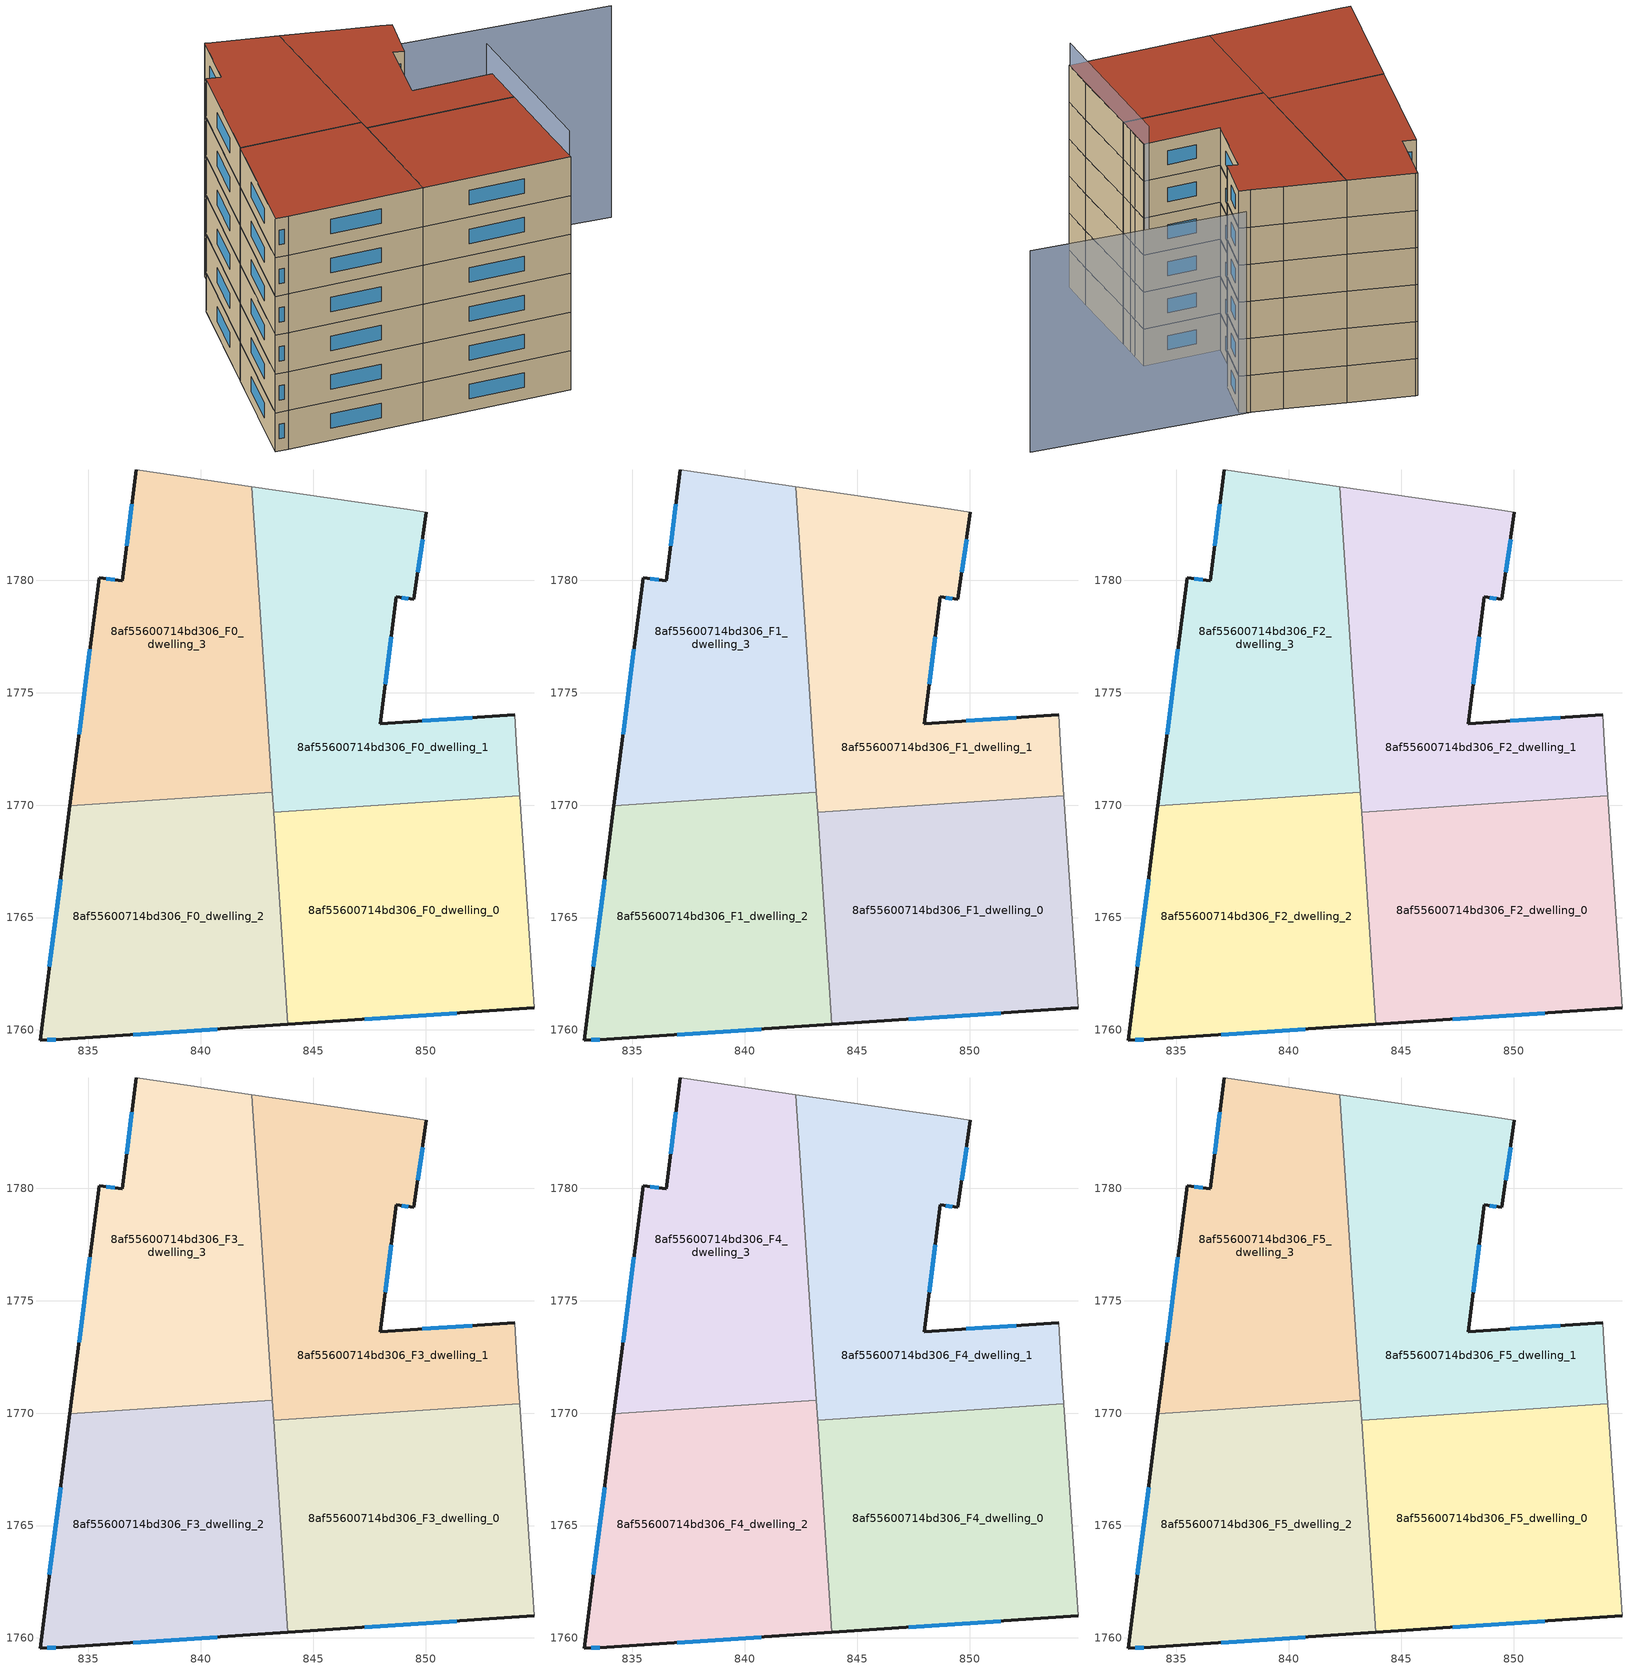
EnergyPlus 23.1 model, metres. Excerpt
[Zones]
8af55600714bd306_F0_dwelling_0
 floor ground (EU_floor_Construction): 854.2,1770.41 854.63,1763.92 854.83,1760.97 843.87,1760.24 843.24,1769.68 z0
 wall outside (EU_wall_Construction): 843.87,1760.24 854.83,1760.97 z0:3
 wall to 8af55600714bd306_F0_dwelling_1 (EU_wall_Construction): 854.2,1770.41 843.24,1769.68 z0:3
 wall adiabatic (EU_wall_Construction): 854.83,1760.97 854.63,1763.92 854.2,1770.41 z0:3
 wall to 8af55600714bd306_F0_dwelling_2 (EU_wall_Construction): 843.24,1769.68 843.87,1760.24 z0:3
 window (EU_Window_Construction): 847.3,1760.47 851.39,1760.75 z0.94:2.06
8af55600714bd306_F0_dwelling_1
 floor ground (EU_floor_Construction): 850.04,1783.04 849.48,1779.15 848.7,1779.27 847.98,1773.62 853.96,1774.02 854.06,1772.43 854.11,1771.71 854.2,1770.41 843.24,1769.68 842.27,1784.18 846.84,1783.51 849.19,1783.17 z0
 wall outside (EU_wall_Construction): 853.96,1774.02 847.98,1773.62 848.7,1779.27 849.48,1779.15 850.04,1783.04 z0:3
 wall adiabatic (EU_wall_Construction): 854.2,1770.41 854.11,1771.71 854.06,1772.43 853.96,1774.02 / 850.04,1783.04 849.19,1783.17 846.84,1783.51 842.27,1784.18 z0:3
 wall to 8af55600714bd306_F0_dwelling_3 (EU_wall_Construction): 842.27,1784.18 843.18,1770.57 z0:3
 wall to 8af55600714bd306_F0_dwelling_2 (EU_wall_Construction): 843.18,1770.57 843.24,1769.68 z0:3
 window (EU_Window_Construction): 848.94,1779.23 849.23,1779.19 / 848.2,1775.39 848.47,1777.5 / 852.08,1773.9 849.85,1773.74 / 849.66,1780.37 849.87,1781.82 z0.94:2.06
8af55600714bd306_F0_dwelling_2
 floor ground (EU_floor_Construction): 843.18,1770.57 843.87,1760.24 833.86,1759.58 832.84,1759.54 834.18,1769.97 z0
 wall outside (EU_wall_Construction): 834.18,1769.97 832.84,1759.54 833.86,1759.58 843.87,1760.24 z0:3
 wall to 8af55600714bd306_F0_dwelling_3 (EU_wall_Construction): 843.18,1770.57 834.18,1769.97 z0:3
 window (EU_Window_Construction): 833.76,1766.7 833.26,1762.81 / 837,1759.79 840.73,1760.04 / 833.16,1759.55 833.54,1759.56 z0.94:2.06
8af55600714bd306_F0_dwelling_3
 floor ground (EU_floor_Construction): 842.27,1784.18 843.18,1770.57 834.18,1769.97 835.47,1780.12 836.5,1779.99 837.13,1784.93 837.28,1784.91 z0
 wall outside (EU_wall_Construction): 837.13,1784.93 836.5,1779.99 835.47,1780.12 834.18,1769.97 z0:3
 wall adiabatic (EU_wall_Construction): 842.27,1784.18 837.28,1784.91 837.13,1784.93 z0:3
 window (EU_Window_Construction): 835.07,1776.94 834.58,1773.15 / 836.17,1780.03 835.79,1780.08 / 836.93,1783.38 836.7,1781.54 z0.94:2.06
8af55600714bd306_F1_dwelling_0
 floor to 8af55600714bd306_F0_dwelling_0 (EU_floor_Construction): 854.2,1770.41 854.63,1763.92 854.83,1760.97 843.87,1760.24 843.24,1769.68 z3
 wall outside (EU_wall_Construction): 843.87,1760.24 854.83,1760.97 z3:6
 wall to 8af55600714bd306_F1_dwelling_1 (EU_wall_Construction): 854.2,1770.41 843.24,1769.68 z3:6
 wall adiabatic (EU_wall_Construction): 854.83,1760.97 854.63,1763.92 854.2,1770.41 z3:6
 wall to 8af55600714bd306_F1_dwelling_2 (EU_wall_Construction): 843.24,1769.68 843.87,1760.24 z3:6
 window (EU_Window_Construction): 847.3,1760.47 851.39,1760.75 z3.94:5.06
8af55600714bd306_F1_dwelling_1
 floor to 8af55600714bd306_F0_dwelling_1 (EU_floor_Construction): 850.04,1783.04 849.48,1779.15 848.7,1779.27 847.98,1773.62 853.96,1774.02 854.06,1772.43 854.11,1771.71 854.2,1770.41 843.24,1769.68 842.27,1784.18 846.84,1783.51 849.19,1783.17 z3
 wall outside (EU_wall_Construction): 853.96,1774.02 847.98,1773.62 848.7,1779.27 849.48,1779.15 850.04,1783.04 z3:6
 wall adiabatic (EU_wall_Construction): 854.2,1770.41 854.11,1771.71 854.06,1772.43 853.96,1774.02 / 850.04,1783.04 849.19,1783.17 846.84,1783.51 842.27,1784.18 z3:6
 wall to 8af55600714bd306_F1_dwelling_3 (EU_wall_Construction): 842.27,1784.18 843.18,1770.57 z3:6
 wall to 8af55600714bd306_F1_dwelling_2 (EU_wall_Construction): 843.18,1770.57 843.24,1769.68 z3:6
 window (EU_Window_Construction): 848.94,1779.23 849.23,1779.19 / 848.2,1775.39 848.47,1777.5 / 852.08,1773.9 849.85,1773.74 / 849.66,1780.37 849.87,1781.82 z3.94:5.06
8af55600714bd306_F1_dwelling_2
 floor to 8af55600714bd306_F0_dwelling_2 (EU_floor_Construction): 843.18,1770.57 843.87,1760.24 833.86,1759.58 832.84,1759.54 834.18,1769.97 z3
 wall outside (EU_wall_Construction): 834.18,1769.97 832.84,1759.54 833.86,1759.58 843.87,1760.24 z3:6
 wall to 8af55600714bd306_F1_dwelling_3 (EU_wall_Construction): 843.18,1770.57 834.18,1769.97 z3:6
 window (EU_Window_Construction): 833.76,1766.7 833.26,1762.81 / 837,1759.79 840.73,1760.04 / 833.16,1759.55 833.54,1759.56 z3.94:5.06
8af55600714bd306_F1_dwelling_3
 floor to 8af55600714bd306_F0_dwelling_3 (EU_floor_Construction): 842.27,1784.18 843.18,1770.57 834.18,1769.97 835.47,1780.12 836.5,1779.99 837.13,1784.93 837.28,1784.91 z3
 wall outside (EU_wall_Construction): 837.13,1784.93 836.5,1779.99 835.47,1780.12 834.18,1769.97 z3:6
 wall adiabatic (EU_wall_Construction): 842.27,1784.18 837.28,1784.91 837.13,1784.93 z3:6
 window (EU_Window_Construction): 835.07,1776.94 834.58,1773.15 / 836.17,1780.03 835.79,1780.08 / 836.93,1783.38 836.7,1781.54 z3.94:5.06
8af55600714bd306_F2_dwelling_0
 floor to 8af55600714bd306_F1_dwelling_0 (EU_floor_Construction): 854.2,1770.41 854.63,1763.92 854.83,1760.97 843.87,1760.24 843.24,1769.68 z6
 wall outside (EU_wall_Construction): 843.87,1760.24 854.83,1760.97 z6:9
 wall to 8af55600714bd306_F2_dwelling_1 (EU_wall_Construction): 854.2,1770.41 843.24,1769.68 z6:9
 wall adiabatic (EU_wall_Construction): 854.83,1760.97 854.63,1763.92 854.2,1770.41 z6:9
 wall to 8af55600714bd306_F2_dwelling_2 (EU_wall_Construction): 843.24,1769.68 843.87,1760.24 z6:9
 window (EU_Window_Construction): 847.3,1760.47 851.39,1760.75 z6.94:8.06
8af55600714bd306_F2_dwelling_1
 floor to 8af55600714bd306_F1_dwelling_1 (EU_floor_Construction): 850.04,1783.04 849.48,1779.15 848.7,1779.27 847.98,1773.62 853.96,1774.02 854.06,1772.43 854.11,1771.71 854.2,1770.41 843.24,1769.68 842.27,1784.18 846.84,1783.51 849.19,1783.17 z6
 wall outside (EU_wall_Construction): 853.96,1774.02 847.98,1773.62 848.7,1779.27 849.48,1779.15 850.04,1783.04 z6:9
 wall adiabatic (EU_wall_Construction): 854.2,1770.41 854.11,1771.71 854.06,1772.43 853.96,1774.02 / 850.04,1783.04 849.19,1783.17 846.84,1783.51 842.27,1784.18 z6:9
 wall to 8af55600714bd306_F2_dwelling_3 (EU_wall_Construction): 842.27,1784.18 843.18,1770.57 z6:9
 wall to 8af55600714bd306_F2_dwelling_2 (EU_wall_Construction): 843.18,1770.57 843.24,1769.68 z6:9
 window (EU_Window_Construction): 848.94,1779.23 849.23,1779.19 / 848.2,1775.39 848.47,1777.5 / 852.08,1773.9 849.85,1773.74 / 849.66,1780.37 849.87,1781.82 z6.94:8.06
8af55600714bd306_F2_dwelling_2
 floor to 8af55600714bd306_F1_dwelling_2 (EU_floor_Construction): 843.18,1770.57 843.87,1760.24 833.86,1759.58 832.84,1759.54 834.18,1769.97 z6
 wall outside (EU_wall_Construction): 834.18,1769.97 832.84,1759.54 833.86,1759.58 843.87,1760.24 z6:9
 wall to 8af55600714bd306_F2_dwelling_3 (EU_wall_Construction): 843.18,1770.57 834.18,1769.97 z6:9
 window (EU_Window_Construction): 833.76,1766.7 833.26,1762.81 / 837,1759.79 840.73,1760.04 / 833.16,1759.55 833.54,1759.56 z6.94:8.06
8af55600714bd306_F2_dwelling_3
 floor to 8af55600714bd306_F1_dwelling_3 (EU_floor_Construction): 842.27,1784.18 843.18,1770.57 834.18,1769.97 835.47,1780.12 836.5,1779.99 837.13,1784.93 837.28,1784.91 z6
 wall outside (EU_wall_Construction): 837.13,1784.93 836.5,1779.99 835.47,1780.12 834.18,1769.97 z6:9
 wall adiabatic (EU_wall_Construction): 842.27,1784.18 837.28,1784.91 837.13,1784.93 z6:9
 window (EU_Window_Construction): 835.07,1776.94 834.58,1773.15 / 836.17,1780.03 835.79,1780.08 / 836.93,1783.38 836.7,1781.54 z6.94:8.06
8af55600714bd306_F3_dwelling_0
 floor to 8af55600714bd306_F2_dwelling_0 (EU_floor_Construction): 854.2,1770.41 854.63,1763.92 854.83,1760.97 843.87,1760.24 843.24,1769.68 z9
 wall outside (EU_wall_Construction): 843.87,1760.24 854.83,1760.97 z9:12
 wall to 8af55600714bd306_F3_dwelling_1 (EU_wall_Construction): 854.2,1770.41 843.24,1769.68 z9:12
 wall adiabatic (EU_wall_Construction): 854.83,1760.97 854.63,1763.92 854.2,1770.41 z9:12
 wall to 8af55600714bd306_F3_dwelling_2 (EU_wall_Construction): 843.24,1769.68 843.87,1760.24 z9:12
 window (EU_Window_Construction): 847.3,1760.47 851.39,1760.75 z9.94:11.06
8af55600714bd306_F3_dwelling_1
 floor to 8af55600714bd306_F2_dwelling_1 (EU_floor_Construction): 850.04,1783.04 849.48,1779.15 848.7,1779.27 847.98,1773.62 853.96,1774.02 854.06,1772.43 854.11,1771.71 854.2,1770.41 843.24,1769.68 842.27,1784.18 846.84,1783.51 849.19,1783.17 z9
 wall outside (EU_wall_Construction): 853.96,1774.02 847.98,1773.62 848.7,1779.27 849.48,1779.15 850.04,1783.04 z9:12
 wall adiabatic (EU_wall_Construction): 854.2,1770.41 854.11,1771.71 854.06,1772.43 853.96,1774.02 / 850.04,1783.04 849.19,1783.17 846.84,1783.51 842.27,1784.18 z9:12
 wall to 8af55600714bd306_F3_dwelling_3 (EU_wall_Construction): 842.27,1784.18 843.18,1770.57 z9:12
 wall to 8af55600714bd306_F3_dwelling_2 (EU_wall_Construction): 843.18,1770.57 843.24,1769.68 z9:12
 window (EU_Window_Construction): 848.94,1779.23 849.23,1779.19 / 848.2,1775.39 848.47,1777.5 / 852.08,1773.9 849.85,1773.74 / 849.66,1780.37 849.87,1781.82 z9.94:11.06
8af55600714bd306_F3_dwelling_2
 floor to 8af55600714bd306_F2_dwelling_2 (EU_floor_Construction): 843.18,1770.57 843.87,1760.24 833.86,1759.58 832.84,1759.54 834.18,1769.97 z9
 wall outside (EU_wall_Construction): 834.18,1769.97 832.84,1759.54 833.86,1759.58 843.87,1760.24 z9:12
 wall to 8af55600714bd306_F3_dwelling_3 (EU_wall_Construction): 843.18,1770.57 834.18,1769.97 z9:12
 window (EU_Window_Construction): 833.76,1766.7 833.26,1762.81 / 837,1759.79 840.73,1760.04 / 833.16,1759.55 833.54,1759.56 z9.94:11.06
8af55600714bd306_F3_dwelling_3
 floor to 8af55600714bd306_F2_dwelling_3 (EU_floor_Construction): 842.27,1784.18 843.18,1770.57 834.18,1769.97 835.47,1780.12 836.5,1779.99 837.13,1784.93 837.28,1784.91 z9
 wall outside (EU_wall_Construction): 837.13,1784.93 836.5,1779.99 835.47,1780.12 834.18,1769.97 z9:12
 wall adiabatic (EU_wall_Construction): 842.27,1784.18 837.28,1784.91 837.13,1784.93 z9:12
 window (EU_Window_Construction): 835.07,1776.94 834.58,1773.15 / 836.17,1780.03 835.79,1780.08 / 836.93,1783.38 836.7,1781.54 z9.94:11.06
8af55600714bd306_F4_dwelling_0
 floor to 8af55600714bd306_F3_dwelling_0 (EU_floor_Construction): 854.2,1770.41 854.63,1763.92 854.83,1760.97 843.87,1760.24 843.24,1769.68 z12
 wall outside (EU_wall_Construction): 843.87,1760.24 854.83,1760.97 z12:15
 wall to 8af55600714bd306_F4_dwelling_1 (EU_wall_Construction): 854.2,1770.41 843.24,1769.68 z12:15
 wall adiabatic (EU_wall_Construction): 854.83,1760.97 854.63,1763.92 854.2,1770.41 z12:15
 wall to 8af55600714bd306_F4_dwelling_2 (EU_wall_Construction): 843.24,1769.68 843.87,1760.24 z12:15
 window (EU_Window_Construction): 847.3,1760.47 851.39,1760.75 z12.94:14.06
8af55600714bd306_F4_dwelling_1
 floor to 8af55600714bd306_F3_dwelling_1 (EU_floor_Construction): 850.04,1783.04 849.48,1779.15 848.7,1779.27 847.98,1773.62 853.96,1774.02 854.06,1772.43 854.11,1771.71 854.2,1770.41 843.24,1769.68 842.27,1784.18 846.84,1783.51 849.19,1783.17 z12
 wall outside (EU_wall_Construction): 853.96,1774.02 847.98,1773.62 848.7,1779.27 849.48,1779.15 850.04,1783.04 z12:15
 wall adiabatic (EU_wall_Construction): 854.2,1770.41 854.11,1771.71 854.06,1772.43 853.96,1774.02 / 850.04,1783.04 849.19,1783.17 846.84,1783.51 842.27,1784.18 z12:15
 wall to 8af55600714bd306_F4_dwelling_3 (EU_wall_Construction): 842.27,1784.18 843.18,1770.57 z12:15
 wall to 8af55600714bd306_F4_dwelling_2 (EU_wall_Construction): 843.18,1770.57 843.24,1769.68 z12:15
 window (EU_Window_Construction): 848.94,1779.23 849.23,1779.19 / 848.2,1775.39 848.47,1777.5 / 852.08,1773.9 849.85,1773.74 / 849.66,1780.37 849.87,1781.82 z12.94:14.06
8af55600714bd306_F4_dwelling_2
 floor to 8af55600714bd306_F3_dwelling_2 (EU_floor_Construction): 843.18,1770.57 843.87,1760.24 833.86,1759.58 832.84,1759.54 834.18,1769.97 z12
 wall outside (EU_wall_Construction): 834.18,1769.97 832.84,1759.54 833.86,1759.58 843.87,1760.24 z12:15
 wall to 8af55600714bd306_F4_dwelling_3 (EU_wall_Construction): 843.18,1770.57 834.18,1769.97 z12:15
 window (EU_Window_Construction): 833.76,1766.7 833.26,1762.81 / 837,1759.79 840.73,1760.04 / 833.16,1759.55 833.54,1759.56 z12.94:14.06
8af55600714bd306_F4_dwelling_3
 floor to 8af55600714bd306_F3_dwelling_3 (EU_floor_Construction): 842.27,1784.18 843.18,1770.57 834.18,1769.97 835.47,1780.12 836.5,1779.99 837.13,1784.93 837.28,1784.91 z12
 wall outside (EU_wall_Construction): 837.13,1784.93 836.5,1779.99 835.47,1780.12 834.18,1769.97 z12:15
 wall adiabatic (EU_wall_Construction): 842.27,1784.18 837.28,1784.91 837.13,1784.93 z12:15
 window (EU_Window_Construction): 835.07,1776.94 834.58,1773.15 / 836.17,1780.03 835.79,1780.08 / 836.93,1783.38 836.7,1781.54 z12.94:14.06
8af55600714bd306_F5_dwelling_0
 floor to 8af55600714bd306_F4_dwelling_0 (EU_floor_Construction): 854.2,1770.41 854.63,1763.92 854.83,1760.97 843.87,1760.24 843.24,1769.68 z15
 wall outside (EU_wall_Construction): 843.87,1760.24 854.83,1760.97 z15:18
 wall to 8af55600714bd306_F5_dwelling_1 (EU_wall_Construction): 854.2,1770.41 843.24,1769.68 z15:18
 wall adiabatic (EU_wall_Construction): 854.83,1760.97 854.63,1763.92 854.2,1770.41 z15:18
 wall to 8af55600714bd306_F5_dwelling_2 (EU_wall_Construction): 843.24,1769.68 843.87,1760.24 z15:18
 window (EU_Window_Construction): 847.3,1760.47 851.39,1760.75 z15.94:17.06
 roof outside (EU_roof_Construction): 854.83,1760.97 854.63,1763.92 854.2,1770.41 843.24,1769.68 843.87,1760.24 z18
8af55600714bd306_F5_dwelling_1
 floor to 8af55600714bd306_F4_dwelling_1 (EU_floor_Construction): 850.04,1783.04 849.48,1779.15 848.7,1779.27 847.98,1773.62 853.96,1774.02 854.06,1772.43 854.11,1771.71 854.2,1770.41 843.24,1769.68 842.27,1784.18 846.84,1783.51 849.19,1783.17 z15
 wall outside (EU_wall_Construction): 853.96,1774.02 847.98,1773.62 848.7,1779.27 849.48,1779.15 850.04,1783.04 z15:18
 wall adiabatic (EU_wall_Construction): 854.2,1770.41 854.11,1771.71 854.06,1772.43 853.96,1774.02 / 850.04,1783.04 849.19,1783.17 846.84,1783.51 842.27,1784.18 z15:18
 wall to 8af55600714bd306_F5_dwelling_3 (EU_wall_Construction): 842.27,1784.18 843.18,1770.57 z15:18
 wall to 8af55600714bd306_F5_dwelling_2 (EU_wall_Construction): 843.18,1770.57 843.24,1769.68 z15:18
 window (EU_Window_Construction): 848.94,1779.23 849.23,1779.19 / 848.2,1775.39 848.47,1777.5 / 852.08,1773.9 849.85,1773.74 / 849.66,1780.37 849.87,1781.82 z15.94:17.06
 roof outside (EU_roof_Construction): 854.2,1770.41 854.11,1771.71 854.06,1772.43 853.96,1774.02 847.98,1773.62 848.7,1779.27 849.48,1779.15 850.04,1783.04 849.19,1783.17 846.84,1783.51 842.27,1784.18 843.24,1769.68 z18
8af55600714bd306_F5_dwelling_2
 floor to 8af55600714bd306_F4_dwelling_2 (EU_floor_Construction): 843.18,1770.57 843.87,1760.24 833.86,1759.58 832.84,1759.54 834.18,1769.97 z15
 wall outside (EU_wall_Construction): 834.18,1769.97 832.84,1759.54 833.86,1759.58 843.87,1760.24 z15:18
 wall to 8af55600714bd306_F5_dwelling_3 (EU_wall_Construction): 843.18,1770.57 834.18,1769.97 z15:18
 window (EU_Window_Construction): 833.76,1766.7 833.26,1762.81 / 837,1759.79 840.73,1760.04 / 833.16,1759.55 833.54,1759.56 z15.94:17.06
 roof outside (EU_roof_Construction): 843.87,1760.24 843.18,1770.57 834.18,1769.97 832.84,1759.54 833.86,1759.58 z18
8af55600714bd306_F5_dwelling_3
 floor to 8af55600714bd306_F4_dwelling_3 (EU_floor_Construction): 842.27,1784.18 843.18,1770.57 834.18,1769.97 835.47,1780.12 836.5,1779.99 837.13,1784.93 837.28,1784.91 z15
 wall outside (EU_wall_Construction): 837.13,1784.93 836.5,1779.99 835.47,1780.12 834.18,1769.97 z15:18
 wall adiabatic (EU_wall_Construction): 842.27,1784.18 837.28,1784.91 837.13,1784.93 z15:18
 window (EU_Window_Construction): 835.07,1776.94 834.58,1773.15 / 836.17,1780.03 835.79,1780.08 / 836.93,1783.38 836.7,1781.54 z15.94:17.06
 roof outside (EU_roof_Construction): 843.18,1770.57 842.27,1784.18 837.28,1784.91 837.13,1784.93 836.5,1779.99 835.47,1780.12 834.18,1769.97 z18
shading: 854.81,1761.18 853.89,1774.89 z0:19.9; 866.05,1783.37 837.3,1783.03 z0:16.3
[Building]
EU S2 Campaign: North Axis=0; Terrain=City; Solar Distribution=FullExterior
[Site:Location]
Vienna: Latitude=48; Longitude=16.5; Time Zone=1; Elevation=183
[SizingPeriod:WeatherFileDays]
AnnualSizingPeriod: Begin Month=1; Begin Day of Month=1; End Month=12; End Day of Month=31; Day of Week for Start Day=Monday; Use Weather File Daylight Saving Period=No; Use Weather File Rain and Snow Indicators=No
[MATERIAL]
EU_InternalMass_Material: Roughness=MediumRough; Thickness=0.1; Conductivity=1; Density=1800; Specific Heat=900; Thermal Absorptance=0.9; Solar Absorptance=0.7; Visible Absorptance=0.7
[MATERIAL:NOMASS] Roughness=MediumRough; Thermal Absorptance=0.9; Solar Absorptance=0.7; Visible Absorptance=0.7
Name | Thermal Resistance
EU_wall_NoMass | 0.914258
EU_roof_NoMass | 0.954009
EU_floor_NoMass | 1.09711
[WINDOWMATERIAL:SIMPLEGLAZINGSYSTEM]
EU_Window_SimpleGlazing: UFactor=2.09642; Solar Heat Gain Coefficient=0.65; Visible Transmittance=0.65
[CONSTRUCTION]
EU_wall_Construction: EU_wall_NoMass
EU_roof_Construction: EU_roof_NoMass
EU_floor_Construction: EU_floor_NoMass
EU_Window_Construction: EU_Window_SimpleGlazing
EU_InternalMass_Construction: EU_InternalMass_Material
[ZONE] Type=1; Multiplier=1; Ceiling Height=autocalculate; Floor Area=autocalculate; Part of Total Floor Area=Yes
Name | Volume
8af55600714bd306_F0_dwelling_0; 8af55600714bd306_F1_dwelling_0; 8af55600714bd306_F2_dwelling_0; 8af55600714bd306_F3_dwelling_0; 8af55600714bd306_F4_dwelling_0; 8af55600714bd306_F5_dwelling_0; 8af55600714bd306_F0_dwelling_2; 8af55600714bd306_F1_dwelling_2; 8af55600714bd306_F2_dwelling_2; 8af55600714bd306_F3_dwelling_2; 8af55600714bd306_F4_dwelling_2; 8af55600714bd306_F5_dwelling_2 | 311.558
8af55600714bd306_F0_dwelling_1; 8af55600714bd306_F1_dwelling_1; 8af55600714bd306_F2_dwelling_1; 8af55600714bd306_F3_dwelling_1; 8af55600714bd306_F4_dwelling_1; 8af55600714bd306_F5_dwelling_1 | 311.542
8af55600714bd306_F0_dwelling_3; 8af55600714bd306_F1_dwelling_3; 8af55600714bd306_F2_dwelling_3; 8af55600714bd306_F3_dwelling_3; 8af55600714bd306_F4_dwelling_3; 8af55600714bd306_F5_dwelling_3 | 311.543
[INTERNALMASS] Construction=EU_InternalMass_Construction
Name | Zone or ZoneList | Surface Area
8af55600714bd306_F0_dwelling_0_EU_InternalMass | 8af55600714bd306_F0_dwelling_0 | 103.852
8af55600714bd306_F0_dwelling_1_EU_InternalMass | 8af55600714bd306_F0_dwelling_1 | 103.848
8af55600714bd306_F0_dwelling_2_EU_InternalMass | 8af55600714bd306_F0_dwelling_2 | 103.852
8af55600714bd306_F0_dwelling_3_EU_InternalMass | 8af55600714bd306_F0_dwelling_3 | 103.847
8af55600714bd306_F1_dwelling_0_EU_InternalMass | 8af55600714bd306_F1_dwelling_0 | 103.852
8af55600714bd306_F1_dwelling_1_EU_InternalMass | 8af55600714bd306_F1_dwelling_1 | 103.848
8af55600714bd306_F1_dwelling_2_EU_InternalMass | 8af55600714bd306_F1_dwelling_2 | 103.852
8af55600714bd306_F1_dwelling_3_EU_InternalMass | 8af55600714bd306_F1_dwelling_3 | 103.847
8af55600714bd306_F2_dwelling_0_EU_InternalMass | 8af55600714bd306_F2_dwelling_0 | 103.852
8af55600714bd306_F2_dwelling_1_EU_InternalMass | 8af55600714bd306_F2_dwelling_1 | 103.848
8af55600714bd306_F2_dwelling_2_EU_InternalMass | 8af55600714bd306_F2_dwelling_2 | 103.852
8af55600714bd306_F2_dwelling_3_EU_InternalMass | 8af55600714bd306_F2_dwelling_3 | 103.847
8af55600714bd306_F3_dwelling_0_EU_InternalMass | 8af55600714bd306_F3_dwelling_0 | 103.852
8af55600714bd306_F3_dwelling_1_EU_InternalMass | 8af55600714bd306_F3_dwelling_1 | 103.848
8af55600714bd306_F3_dwelling_2_EU_InternalMass | 8af55600714bd306_F3_dwelling_2 | 103.852
8af55600714bd306_F3_dwelling_3_EU_InternalMass | 8af55600714bd306_F3_dwelling_3 | 103.847
8af55600714bd306_F4_dwelling_0_EU_InternalMass | 8af55600714bd306_F4_dwelling_0 | 103.852
8af55600714bd306_F4_dwelling_1_EU_InternalMass | 8af55600714bd306_F4_dwelling_1 | 103.848
8af55600714bd306_F4_dwelling_2_EU_InternalMass | 8af55600714bd306_F4_dwelling_2 | 103.852
8af55600714bd306_F4_dwelling_3_EU_InternalMass | 8af55600714bd306_F4_dwelling_3 | 103.847
8af55600714bd306_F5_dwelling_0_EU_InternalMass | 8af55600714bd306_F5_dwelling_0 | 103.852
8af55600714bd306_F5_dwelling_1_EU_InternalMass | 8af55600714bd306_F5_dwelling_1 | 103.848
8af55600714bd306_F5_dwelling_2_EU_InternalMass | 8af55600714bd306_F5_dwelling_2 | 103.852
8af55600714bd306_F5_dwelling_3_EU_InternalMass | 8af55600714bd306_F5_dwelling_3 | 103.847
[OTHEREQUIPMENT] Fuel Type=Electricity; Design Level Calculation Method=Watts/Area; Power per Zone Floor Area=1; Fraction Latent=0; Fraction Radiant=0; Fraction Lost=0; Carbon Dioxide Generation Rate=0; EndUse Subcategory=EU_Step8_InternalGains
Name | Zone or ZoneList or Space or SpaceList | Schedule
EU_Step8_InternalGain_8af55600714bd306_F0_dwelling_0_f000 | 8af55600714bd306_F0_dwelling_0 | EU_Step8_GainSchedule_8af55600714bd306_F0_dwelling_0_f000
EU_Step8_InternalGain_8af55600714bd306_F0_dwelling_1_f000 | 8af55600714bd306_F0_dwelling_1 | EU_Step8_GainSchedule_8af55600714bd306_F0_dwelling_1_f000
EU_Step8_InternalGain_8af55600714bd306_F0_dwelling_2_f000 | 8af55600714bd306_F0_dwelling_2 | EU_Step8_GainSchedule_8af55600714bd306_F0_dwelling_2_f000
EU_Step8_InternalGain_8af55600714bd306_F0_dwelling_3_f000 | 8af55600714bd306_F0_dwelling_3 | EU_Step8_GainSchedule_8af55600714bd306_F0_dwelling_3_f000
EU_Step8_InternalGain_8af55600714bd306_F1_dwelling_0_f000 | 8af55600714bd306_F1_dwelling_0 | EU_Step8_GainSchedule_8af55600714bd306_F1_dwelling_0_f000
EU_Step8_InternalGain_8af55600714bd306_F1_dwelling_1_f000 | 8af55600714bd306_F1_dwelling_1 | EU_Step8_GainSchedule_8af55600714bd306_F1_dwelling_1_f000
EU_Step8_InternalGain_8af55600714bd306_F1_dwelling_2_f000 | 8af55600714bd306_F1_dwelling_2 | EU_Step8_GainSchedule_8af55600714bd306_F1_dwelling_2_f000
EU_Step8_InternalGain_8af55600714bd306_F1_dwelling_3_f000 | 8af55600714bd306_F1_dwelling_3 | EU_Step8_GainSchedule_8af55600714bd306_F1_dwelling_3_f000
EU_Step8_InternalGain_8af55600714bd306_F2_dwelling_0_f000 | 8af55600714bd306_F2_dwelling_0 | EU_Step8_GainSchedule_8af55600714bd306_F2_dwelling_0_f000
EU_Step8_InternalGain_8af55600714bd306_F2_dwelling_1_f000 | 8af55600714bd306_F2_dwelling_1 | EU_Step8_GainSchedule_8af55600714bd306_F2_dwelling_1_f000
EU_Step8_InternalGain_8af55600714bd306_F2_dwelling_2_f000 | 8af55600714bd306_F2_dwelling_2 | EU_Step8_GainSchedule_8af55600714bd306_F2_dwelling_2_f000
EU_Step8_InternalGain_8af55600714bd306_F2_dwelling_3_f000 | 8af55600714bd306_F2_dwelling_3 | EU_Step8_GainSchedule_8af55600714bd306_F2_dwelling_3_f000
EU_Step8_InternalGain_8af55600714bd306_F3_dwelling_0_f000 | 8af55600714bd306_F3_dwelling_0 | EU_Step8_GainSchedule_8af55600714bd306_F3_dwelling_0_f000
EU_Step8_InternalGain_8af55600714bd306_F3_dwelling_1_f000 | 8af55600714bd306_F3_dwelling_1 | EU_Step8_GainSchedule_8af55600714bd306_F3_dwelling_1_f000
EU_Step8_InternalGain_8af55600714bd306_F3_dwelling_2_f000 | 8af55600714bd306_F3_dwelling_2 | EU_Step8_GainSchedule_8af55600714bd306_F3_dwelling_2_f000
EU_Step8_InternalGain_8af55600714bd306_F3_dwelling_3_f000 | 8af55600714bd306_F3_dwelling_3 | EU_Step8_GainSchedule_8af55600714bd306_F3_dwelling_3_f000
EU_Step8_InternalGain_8af55600714bd306_F4_dwelling_0_f000 | 8af55600714bd306_F4_dwelling_0 | EU_Step8_GainSchedule_8af55600714bd306_F4_dwelling_0_f000
EU_Step8_InternalGain_8af55600714bd306_F4_dwelling_1_f000 | 8af55600714bd306_F4_dwelling_1 | EU_Step8_GainSchedule_8af55600714bd306_F4_dwelling_1_f000
EU_Step8_InternalGain_8af55600714bd306_F4_dwelling_2_f000 | 8af55600714bd306_F4_dwelling_2 | EU_Step8_GainSchedule_8af55600714bd306_F4_dwelling_2_f000
EU_Step8_InternalGain_8af55600714bd306_F4_dwelling_3_f000 | 8af55600714bd306_F4_dwelling_3 | EU_Step8_GainSchedule_8af55600714bd306_F4_dwelling_3_f000
EU_Step8_InternalGain_8af55600714bd306_F5_dwelling_0_f000 | 8af55600714bd306_F5_dwelling_0 | EU_Step8_GainSchedule_8af55600714bd306_F5_dwelling_0_f000
EU_Step8_InternalGain_8af55600714bd306_F5_dwelling_1_f000 | 8af55600714bd306_F5_dwelling_1 | EU_Step8_GainSchedule_8af55600714bd306_F5_dwelling_1_f000
EU_Step8_InternalGain_8af55600714bd306_F5_dwelling_2_f000 | 8af55600714bd306_F5_dwelling_2 | EU_Step8_GainSchedule_8af55600714bd306_F5_dwelling_2_f000
EU_Step8_InternalGain_8af55600714bd306_F5_dwelling_3_f000 | 8af55600714bd306_F5_dwelling_3 | EU_Step8_GainSchedule_8af55600714bd306_F5_dwelling_3_f000
[ZONEVENTILATION:DESIGNFLOWRATE] Schedule=EU_AlwaysOn; Design Flow Rate Calculation Method=AirChanges/Hour; Air Changes per Hour=0.546891; Ventilation Type=Natural; Fan Pressure Rise=0; Fan Total Efficiency=1; Constant Term Coefficient=1; Temperature Term Coefficient=0; Velocity Term Coefficient=0; Velocity Squared Term Coefficient=0; Minimum Indoor Temperature=-100; Maximum Indoor Temperature=100; Delta Temperature=-100; Minimum Outdoor Temperature=-100; Maximum Outdoor Temperature=100; Maximum Wind Speed=40
Name | Zone or ZoneList or Space or SpaceList
EU_ConstantAir_8af55600714bd306_F0_dwelling_0 | 8af55600714bd306_F0_dwelling_0
EU_ConstantAir_8af55600714bd306_F0_dwelling_1 | 8af55600714bd306_F0_dwelling_1
EU_ConstantAir_8af55600714bd306_F0_dwelling_2 | 8af55600714bd306_F0_dwelling_2
EU_ConstantAir_8af55600714bd306_F0_dwelling_3 | 8af55600714bd306_F0_dwelling_3
EU_ConstantAir_8af55600714bd306_F1_dwelling_0 | 8af55600714bd306_F1_dwelling_0
EU_ConstantAir_8af55600714bd306_F1_dwelling_1 | 8af55600714bd306_F1_dwelling_1
EU_ConstantAir_8af55600714bd306_F1_dwelling_2 | 8af55600714bd306_F1_dwelling_2
EU_ConstantAir_8af55600714bd306_F1_dwelling_3 | 8af55600714bd306_F1_dwelling_3
EU_ConstantAir_8af55600714bd306_F2_dwelling_0 | 8af55600714bd306_F2_dwelling_0
EU_ConstantAir_8af55600714bd306_F2_dwelling_1 | 8af55600714bd306_F2_dwelling_1
EU_ConstantAir_8af55600714bd306_F2_dwelling_2 | 8af55600714bd306_F2_dwelling_2
EU_ConstantAir_8af55600714bd306_F2_dwelling_3 | 8af55600714bd306_F2_dwelling_3
EU_ConstantAir_8af55600714bd306_F3_dwelling_0 | 8af55600714bd306_F3_dwelling_0
EU_ConstantAir_8af55600714bd306_F3_dwelling_1 | 8af55600714bd306_F3_dwelling_1
EU_ConstantAir_8af55600714bd306_F3_dwelling_2 | 8af55600714bd306_F3_dwelling_2
EU_ConstantAir_8af55600714bd306_F3_dwelling_3 | 8af55600714bd306_F3_dwelling_3
EU_ConstantAir_8af55600714bd306_F4_dwelling_0 | 8af55600714bd306_F4_dwelling_0
EU_ConstantAir_8af55600714bd306_F4_dwelling_1 | 8af55600714bd306_F4_dwelling_1
EU_ConstantAir_8af55600714bd306_F4_dwelling_2 | 8af55600714bd306_F4_dwelling_2
EU_ConstantAir_8af55600714bd306_F4_dwelling_3 | 8af55600714bd306_F4_dwelling_3
EU_ConstantAir_8af55600714bd306_F5_dwelling_0 | 8af55600714bd306_F5_dwelling_0
EU_ConstantAir_8af55600714bd306_F5_dwelling_1 | 8af55600714bd306_F5_dwelling_1
EU_ConstantAir_8af55600714bd306_F5_dwelling_2 | 8af55600714bd306_F5_dwelling_2
EU_ConstantAir_8af55600714bd306_F5_dwelling_3 | 8af55600714bd306_F5_dwelling_3
[HVACTEMPLATE:THERMOSTAT] Constant Heating Setpoint=20; Constant Cooling Setpoint=50
EU_HeatOnly_8af55600714bd306_F0_dwelling_0; EU_HeatOnly_8af55600714bd306_F0_dwelling_1; EU_HeatOnly_8af55600714bd306_F0_dwelling_2; EU_HeatOnly_8af55600714bd306_F0_dwelling_3; EU_HeatOnly_8af55600714bd306_F1_dwelling_0; EU_HeatOnly_8af55600714bd306_F1_dwelling_1; EU_HeatOnly_8af55600714bd306_F1_dwelling_2; EU_HeatOnly_8af55600714bd306_F1_dwelling_3; EU_HeatOnly_8af55600714bd306_F2_dwelling_0; EU_HeatOnly_8af55600714bd306_F2_dwelling_1; EU_HeatOnly_8af55600714bd306_F2_dwelling_2; EU_HeatOnly_8af55600714bd306_F2_dwelling_3; EU_HeatOnly_8af55600714bd306_F3_dwelling_0; EU_HeatOnly_8af55600714bd306_F3_dwelling_1; EU_HeatOnly_8af55600714bd306_F3_dwelling_2; EU_HeatOnly_8af55600714bd306_F3_dwelling_3; EU_HeatOnly_8af55600714bd306_F4_dwelling_0; EU_HeatOnly_8af55600714bd306_F4_dwelling_1; EU_HeatOnly_8af55600714bd306_F4_dwelling_2; EU_HeatOnly_8af55600714bd306_F4_dwelling_3; EU_HeatOnly_8af55600714bd306_F5_dwelling_0; EU_HeatOnly_8af55600714bd306_F5_dwelling_1; EU_HeatOnly_8af55600714bd306_F5_dwelling_2; EU_HeatOnly_8af55600714bd306_F5_dwelling_3
[HVACTEMPLATE:ZONE:IDEALLOADSAIRSYSTEM] System Availability Schedule=EU_AlwaysOn; Maximum Heating Supply Air Temperature=50; Minimum Cooling Supply Air Temperature=13; Maximum Heating Supply Air Humidity Ratio=0.0156; Minimum Cooling Supply Air Humidity Ratio=0.0077; Heating Limit=NoLimit; Cooling Limit=NoLimit; Heating Availability Schedule=EU_AlwaysOn; Cooling Availability Schedule=EU_CoolingOff; Dehumidification Control Type=ConstantSensibleHeatRatio; Cooling Sensible Heat Ratio=0.7; Dehumidification Setpoint=60; Humidification Control Type=None; Humidification Setpoint=30; Outdoor Air Method=None; Outdoor Air Flow Rate per Person=0.00944; Outdoor Air Flow Rate per Zone Floor Area=0; Outdoor Air Flow Rate per Zone=0; Demand Controlled Ventilation Type=None; Outdoor Air Economizer Type=NoEconomizer; Heat Recovery Type=None; Sensible Heat Recovery Effectiveness=0.7; Latent Heat Recovery Effectiveness=0.65
Name | Template Thermostat
8af55600714bd306_F0_dwelling_0 | EU_HeatOnly_8af55600714bd306_F0_dwelling_0
8af55600714bd306_F0_dwelling_1 | EU_HeatOnly_8af55600714bd306_F0_dwelling_1
8af55600714bd306_F0_dwelling_2 | EU_HeatOnly_8af55600714bd306_F0_dwelling_2
8af55600714bd306_F0_dwelling_3 | EU_HeatOnly_8af55600714bd306_F0_dwelling_3
8af55600714bd306_F1_dwelling_0 | EU_HeatOnly_8af55600714bd306_F1_dwelling_0
8af55600714bd306_F1_dwelling_1 | EU_HeatOnly_8af55600714bd306_F1_dwelling_1
8af55600714bd306_F1_dwelling_2 | EU_HeatOnly_8af55600714bd306_F1_dwelling_2
8af55600714bd306_F1_dwelling_3 | EU_HeatOnly_8af55600714bd306_F1_dwelling_3
8af55600714bd306_F2_dwelling_0 | EU_HeatOnly_8af55600714bd306_F2_dwelling_0
8af55600714bd306_F2_dwelling_1 | EU_HeatOnly_8af55600714bd306_F2_dwelling_1
8af55600714bd306_F2_dwelling_2 | EU_HeatOnly_8af55600714bd306_F2_dwelling_2
8af55600714bd306_F2_dwelling_3 | EU_HeatOnly_8af55600714bd306_F2_dwelling_3
8af55600714bd306_F3_dwelling_0 | EU_HeatOnly_8af55600714bd306_F3_dwelling_0
8af55600714bd306_F3_dwelling_1 | EU_HeatOnly_8af55600714bd306_F3_dwelling_1
8af55600714bd306_F3_dwelling_2 | EU_HeatOnly_8af55600714bd306_F3_dwelling_2
8af55600714bd306_F3_dwelling_3 | EU_HeatOnly_8af55600714bd306_F3_dwelling_3
8af55600714bd306_F4_dwelling_0 | EU_HeatOnly_8af55600714bd306_F4_dwelling_0
8af55600714bd306_F4_dwelling_1 | EU_HeatOnly_8af55600714bd306_F4_dwelling_1
8af55600714bd306_F4_dwelling_2 | EU_HeatOnly_8af55600714bd306_F4_dwelling_2
8af55600714bd306_F4_dwelling_3 | EU_HeatOnly_8af55600714bd306_F4_dwelling_3
8af55600714bd306_F5_dwelling_0 | EU_HeatOnly_8af55600714bd306_F5_dwelling_0
8af55600714bd306_F5_dwelling_1 | EU_HeatOnly_8af55600714bd306_F5_dwelling_1
8af55600714bd306_F5_dwelling_2 | EU_HeatOnly_8af55600714bd306_F5_dwelling_2
8af55600714bd306_F5_dwelling_3 | EU_HeatOnly_8af55600714bd306_F5_dwelling_3
[SIZING:ZONE] Zone Cooling Design Supply Air Temperature Input Method=SupplyAirTemperature; Zone Cooling Design Supply Air Temperature=13; Zone Heating Design Supply Air Temperature Input Method=SupplyAirTemperature; Zone Heating Design Supply Air Temperature=50; Zone Cooling Design Supply Air Humidity Ratio=0.008; Zone Heating Design Supply Air Humidity Ratio=0.008; Cooling Design Air Flow Method=DesignDay; Cooling Design Air Flow Rate=0; Cooling Minimum Air Flow per Zone Floor Area=0.000762; Cooling Minimum Air Flow=0; Cooling Minimum Air Flow Fraction=0.2; Heating Design Air Flow Method=DesignDay; Heating Design Air Flow Rate=0; Heating Maximum Air Flow per Zone Floor Area=0.002032; Heating Maximum Air Flow=0.141576; Heating Maximum Air Flow Fraction=0.3; Account for Dedicated Outdoor Air System=No; Dedicated Outdoor Air System Control Strategy=NeutralSupplyAir; Dedicated Outdoor Air Low Setpoint Temperature for Design=autosize; Dedicated Outdoor Air High Setpoint Temperature for Design=autosize; Zone Load Sizing Method=Sensible Load Only No Latent Load; Zone Latent Cooling Design Supply Air Humidity Ratio Input Method=HumidityRatioDifference; Zone Cooling Design Supply Air Humidity Ratio Difference=0.005; Zone Latent Heating Design Supply Air Humidity Ratio Input Method=HumidityRatioDifference; Zone Humidification Design Supply Air Humidity Ratio Difference=0.005
8af55600714bd306_F0_dwelling_0; 8af55600714bd306_F0_dwelling_1; 8af55600714bd306_F0_dwelling_2; 8af55600714bd306_F0_dwelling_3; 8af55600714bd306_F1_dwelling_0; 8af55600714bd306_F1_dwelling_1; 8af55600714bd306_F1_dwelling_2; 8af55600714bd306_F1_dwelling_3; 8af55600714bd306_F2_dwelling_0; 8af55600714bd306_F2_dwelling_1; 8af55600714bd306_F2_dwelling_2; 8af55600714bd306_F2_dwelling_3; 8af55600714bd306_F3_dwelling_0; 8af55600714bd306_F3_dwelling_1; 8af55600714bd306_F3_dwelling_2; 8af55600714bd306_F3_dwelling_3; 8af55600714bd306_F4_dwelling_0; 8af55600714bd306_F4_dwelling_1; 8af55600714bd306_F4_dwelling_2; 8af55600714bd306_F4_dwelling_3; 8af55600714bd306_F5_dwelling_0; 8af55600714bd306_F5_dwelling_1; 8af55600714bd306_F5_dwelling_2; 8af55600714bd306_F5_dwelling_3
[SCHEDULE:CONSTANT]
Name | Hourly Value
EU_AlwaysOn | 1
EU_CoolingOff | 0
[SCHEDULE:FILE] Column Number=1; Rows to Skip at Top=0; Number of Hours of Data=8760; Column Separator=Comma; Interpolate to Timestep=No; Minutes per Item=60; Adjust Schedule for Daylight Savings=Yes
Name | File
EU_Step8_GainSchedule_8af55600714bd306_F0_dwelling_0_f000 | ../../schedules/8af55600714bd306/8af55600714bd306_F0_dwelling_0_f000_gain.csv
EU_Step8_GainSchedule_8af55600714bd306_F0_dwelling_1_f000 | ../../schedules/8af55600714bd306/8af55600714bd306_F0_dwelling_1_f000_gain.csv
EU_Step8_GainSchedule_8af55600714bd306_F0_dwelling_2_f000 | ../../schedules/8af55600714bd306/8af55600714bd306_F0_dwelling_2_f000_gain.csv
EU_Step8_GainSchedule_8af55600714bd306_F0_dwelling_3_f000 | ../../schedules/8af55600714bd306/8af55600714bd306_F0_dwelling_3_f000_gain.csv
EU_Step8_GainSchedule_8af55600714bd306_F1_dwelling_0_f000 | ../../schedules/8af55600714bd306/8af55600714bd306_F1_dwelling_0_f000_gain.csv
EU_Step8_GainSchedule_8af55600714bd306_F1_dwelling_1_f000 | ../../schedules/8af55600714bd306/8af55600714bd306_F1_dwelling_1_f000_gain.csv
EU_Step8_GainSchedule_8af55600714bd306_F1_dwelling_2_f000 | ../../schedules/8af55600714bd306/8af55600714bd306_F1_dwelling_2_f000_gain.csv
EU_Step8_GainSchedule_8af55600714bd306_F1_dwelling_3_f000 | ../../schedules/8af55600714bd306/8af55600714bd306_F1_dwelling_3_f000_gain.csv
EU_Step8_GainSchedule_8af55600714bd306_F2_dwelling_0_f000 | ../../schedules/8af55600714bd306/8af55600714bd306_F2_dwelling_0_f000_gain.csv
EU_Step8_GainSchedule_8af55600714bd306_F2_dwelling_1_f000 | ../../schedules/8af55600714bd306/8af55600714bd306_F2_dwelling_1_f000_gain.csv
EU_Step8_GainSchedule_8af55600714bd306_F2_dwelling_2_f000 | ../../schedules/8af55600714bd306/8af55600714bd306_F2_dwelling_2_f000_gain.csv
EU_Step8_GainSchedule_8af55600714bd306_F2_dwelling_3_f000 | ../../schedules/8af55600714bd306/8af55600714bd306_F2_dwelling_3_f000_gain.csv
EU_Step8_GainSchedule_8af55600714bd306_F3_dwelling_0_f000 | ../../schedules/8af55600714bd306/8af55600714bd306_F3_dwelling_0_f000_gain.csv
EU_Step8_GainSchedule_8af55600714bd306_F3_dwelling_1_f000 | ../../schedules/8af55600714bd306/8af55600714bd306_F3_dwelling_1_f000_gain.csv
EU_Step8_GainSchedule_8af55600714bd306_F3_dwelling_2_f000 | ../../schedules/8af55600714bd306/8af55600714bd306_F3_dwelling_2_f000_gain.csv
EU_Step8_GainSchedule_8af55600714bd306_F3_dwelling_3_f000 | ../../schedules/8af55600714bd306/8af55600714bd306_F3_dwelling_3_f000_gain.csv
EU_Step8_GainSchedule_8af55600714bd306_F4_dwelling_0_f000 | ../../schedules/8af55600714bd306/8af55600714bd306_F4_dwelling_0_f000_gain.csv
EU_Step8_GainSchedule_8af55600714bd306_F4_dwelling_1_f000 | ../../schedules/8af55600714bd306/8af55600714bd306_F4_dwelling_1_f000_gain.csv
EU_Step8_GainSchedule_8af55600714bd306_F4_dwelling_2_f000 | ../../schedules/8af55600714bd306/8af55600714bd306_F4_dwelling_2_f000_gain.csv
EU_Step8_GainSchedule_8af55600714bd306_F4_dwelling_3_f000 | ../../schedules/8af55600714bd306/8af55600714bd306_F4_dwelling_3_f000_gain.csv
EU_Step8_GainSchedule_8af55600714bd306_F5_dwelling_0_f000 | ../../schedules/8af55600714bd306/8af55600714bd306_F5_dwelling_0_f000_gain.csv
EU_Step8_GainSchedule_8af55600714bd306_F5_dwelling_1_f000 | ../../schedules/8af55600714bd306/8af55600714bd306_F5_dwelling_1_f000_gain.csv
EU_Step8_GainSchedule_8af55600714bd306_F5_dwelling_2_f000 | ../../schedules/8af55600714bd306/8af55600714bd306_F5_dwelling_2_f000_gain.csv
EU_Step8_GainSchedule_8af55600714bd306_F5_dwelling_3_f000 | ../../schedules/8af55600714bd306/8af55600714bd306_F5_dwelling_3_f000_gain.csv
